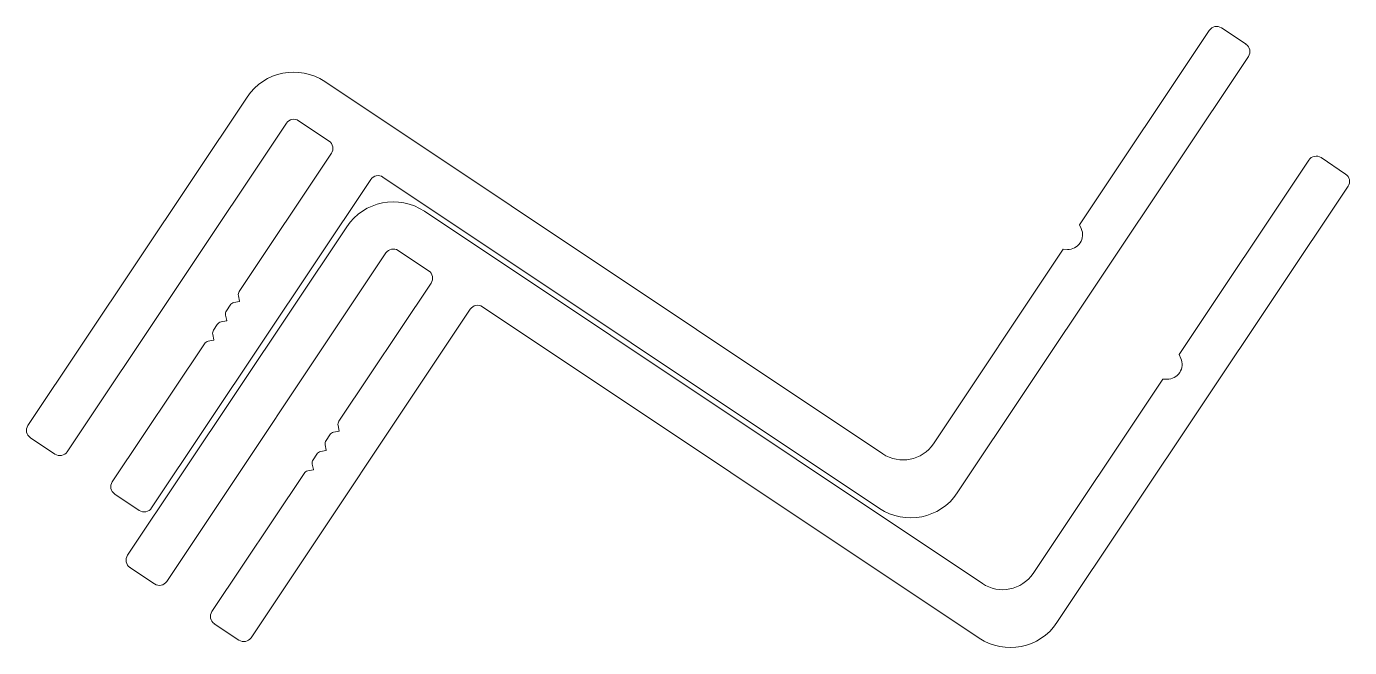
# Model space of a CAD drawing. Header units: inches. Extents: x -24.8 to 32.2, y 3.6 to 30.3.
import ezdxf

# ---------------------------------------------------------------- set-up
doc = ezdxf.new("R2010")
doc.units = ezdxf.units.IN
doc.header["$MEASUREMENT"] = 0
doc.layers.add('Visible (ANSI)', color=7, linetype='Continuous', lineweight=13)

msp = doc.modelspace()

# ---------------------------------------------------------------- linework, layer by layer
at = {"layer": 'Visible (ANSI)', "color": 4}
for p, q in [((26.68, 30.28), (27.737, 29.575)), ((20.562, 21.797), (26.152, 30.174)), ((27.842, 29.046), (15.295, 10.242)), ((-11.961, 27.969), (12.084, 11.927)), ((-24.753, 13.145), (-15.307, 27.301)), ((-11.779, 25.405), (-13.089, 26.279)), ((-13.617, 26.174), (-23.062, 12.017)), ((-15.645, 18.924), (-11.673, 24.877)), ((24.855, 16.207), (30.444, 24.584)), ((30.973, 24.69), (32.029, 23.985)), ((-9.983, 23.749), (-19.428, 9.593)), ((11.949, 9.574), (-9.455, 23.854)), ((32.134, 23.457), (19.588, 4.652)), ((-7.668, 22.38), (16.376, 6.337)), ((-20.46, 7.555), (-11.015, 21.712)), ((20.637, 21.631), (20.562, 21.797)), ((-9.325, 20.584), (-18.77, 6.428)), ((-7.486, 19.815), (-8.796, 20.689)), ((14.268, 12.363), (19.857, 20.74)), ((19.857, 20.74), (20.039, 20.735)), ((-11.352, 13.335), (-7.381, 19.287)), ((-16.2, 18.093), (-16.037, 18.336)), ((-15.878, 18.443), (-15.641, 18.49)), ((-15.635, 18.499), (-15.682, 18.737)), ((16.241, 3.984), (-5.162, 18.265)), ((-16.189, 17.668), (-16.237, 17.905)), ((-5.691, 18.159), (-15.136, 4.003)), ((-16.755, 17.261), (-16.592, 17.505)), ((-16.592, 17.505), (-16.755, 17.261)), ((-16.755, 17.261), (-16.592, 17.505)), ((-16.592, 17.505), (-16.755, 17.261)), ((-16.755, 17.261), (-16.592, 17.505)), ((-16.433, 17.611), (-16.196, 17.658)), ((-21.118, 10.72), (-17.147, 16.673)), ((-17.147, 16.673), (-17.147, 16.673)), ((-17.147, 16.673), (-17.147, 16.673)), ((-16.988, 16.779), (-16.751, 16.827)), ((-16.744, 16.836), (-16.792, 17.073)), ((24.929, 16.041), (24.855, 16.207)), ((18.56, 6.773), (24.15, 15.15)), ((24.15, 15.15), (24.332, 15.145)), ((-11.342, 12.91), (-11.389, 13.147)), ((-23.591, 11.912), (-24.647, 12.617)), ((-11.907, 12.503), (-11.745, 12.746)), ((-11.586, 12.853), (-11.348, 12.9)), ((-12.141, 12.021), (-11.903, 12.068)), ((-11.897, 12.078), (-11.944, 12.315)), ((-12.452, 11.246), (-12.499, 11.483)), ((-12.462, 11.671), (-12.3, 11.915)), ((-12.3, 11.915), (-12.462, 11.671)), ((-12.462, 11.671), (-12.3, 11.915)), ((-12.3, 11.915), (-12.462, 11.671)), ((-12.462, 11.671), (-12.3, 11.915)), ((-16.826, 5.131), (-12.855, 11.083)), ((-12.855, 11.083), (-12.855, 11.083)), ((-12.855, 11.083), (-12.855, 11.083)), ((-12.696, 11.189), (-12.458, 11.237)), ((-19.957, 9.487), (-21.013, 10.192)), ((-19.298, 6.322), (-20.355, 7.027)), ((-15.664, 3.897), (-16.721, 4.602))]:
    msp.add_line(p, q, dxfattribs=at)
for centre, radius, start, end in [((26.469, 29.963), 0.381, 56.2883, 146.2883), ((27.525, 29.258), 0.381, 326.2883, 56.2883), ((-13.3, 25.962), 2.413, 56.2883, 146.2883), ((-13.3, 25.962), 0.381, 56.2883, 146.2883), ((-11.99, 25.088), 0.381, 326.2883, 56.2883), ((30.761, 24.373), 0.381, 56.2883, 146.2883), ((31.818, 23.668), 0.381, 326.2883, 56.2883), ((-9.666, 23.537), 0.381, 56.2883, 146.2883), ((-9.008, 20.372), 2.413, 56.2883, 146.2883), ((20.058, 21.369), 0.635, 268.2937, 24.283), ((-9.008, 20.372), 0.381, 56.2883, 146.2883), ((-7.698, 19.498), 0.381, 326.2883, 56.2883), ((-15.437, 18.786), 0.25, 146.2883, 191.2883), ((-15.829, 18.198), 0.25, 101.2883, 146.2883), ((-15.642, 18.498), 0.008, 281.2883, 11.2883), ((-5.374, 17.948), 0.381, 56.2883, 146.2883), ((-15.992, 17.954), 0.25, 146.2883, 191.2883), ((-16.547, 17.122), 0.25, 146.2883, 191.2883), ((-16.384, 17.366), 0.25, 101.2883, 146.2883), ((-16.197, 17.666), 0.008, 281.2883, 11.2883), ((-16.939, 16.534), 0.25, 101.2883, 146.2883), ((-16.752, 16.834), 0.008, 281.2883, 11.2883), ((24.351, 15.78), 0.635, 268.2937, 24.283), ((-24.436, 12.934), 0.381, 146.2883, 236.2883), ((-11.144, 13.196), 0.25, 146.2883, 191.2883), ((-11.537, 12.608), 0.25, 101.2883, 146.2883), ((-11.35, 12.908), 0.008, 281.2883, 11.2883), ((-23.379, 12.229), 0.381, 236.2883, 326.2883), ((-12.092, 11.776), 0.25, 101.2883, 146.2883), ((-11.699, 12.364), 0.25, 146.2883, 191.2883), ((-11.905, 12.076), 0.008, 281.2883, 11.2883), ((12.958, 13.237), 1.575, 236.2883, 326.2883), ((-12.254, 11.532), 0.25, 146.2883, 191.2883), ((-12.647, 10.944), 0.25, 101.2883, 146.2883), ((-12.46, 11.244), 0.008, 281.2883, 11.2883), ((-20.802, 10.509), 0.381, 146.2883, 236.2883), ((13.288, 11.581), 2.413, 236.2883, 326.2883), ((-19.745, 9.804), 0.381, 236.2883, 326.2883), ((-20.143, 7.344), 0.381, 146.2883, 236.2883), ((-19.087, 6.639), 0.381, 236.2883, 326.2883), ((17.25, 7.647), 1.575, 236.2883, 326.2883), ((-16.509, 4.919), 0.381, 146.2883, 236.2883), ((17.581, 5.991), 2.413, 236.2883, 326.2883), ((-15.453, 4.214), 0.381, 236.2883, 326.2883)]:
    msp.add_arc(centre, radius, start, end, dxfattribs=at)

doc.saveas('drawing.dxf')
